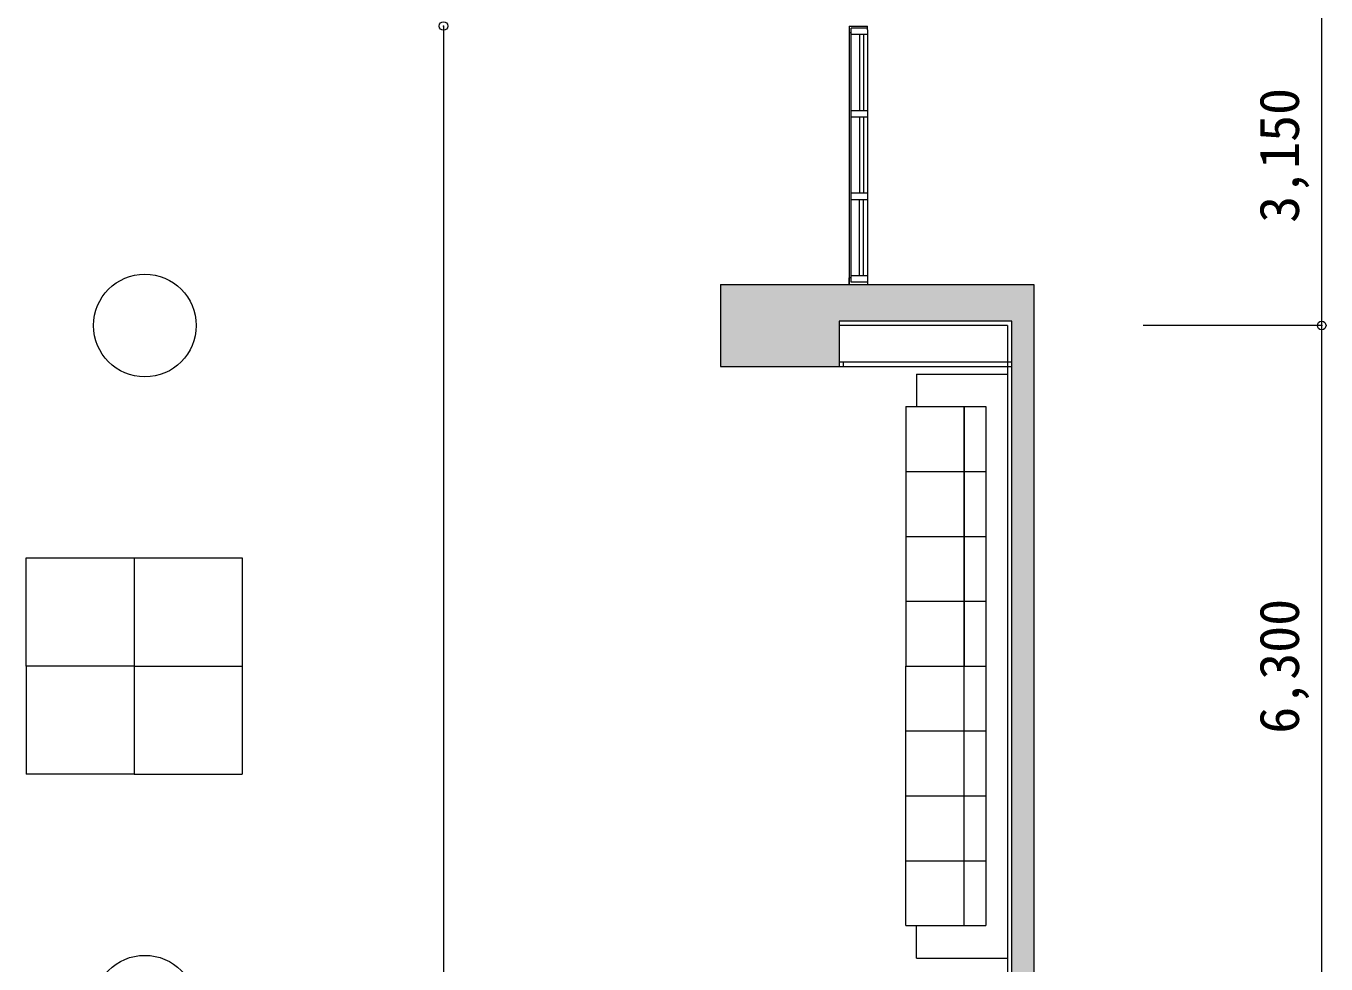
# Model space of a CAD drawing. Units: millimetres, scale not verified. Extents: x -41541 to 40812, y -111456 to -40681.
# Drawn here: x 28784 to 40812, y -63821 to -55146 of the extents above; entities that cross this region are included whole.
import ezdxf
from ezdxf.enums import TextEntityAlignment as Align

# ---------------------------------------------------------------- set-up
doc = ezdxf.new("R2010")
doc.units = ezdxf.units.MM
doc.header["$LTSCALE"] = 200
doc.header["$PDMODE"] = 32
doc.header["$PDSIZE"] = 80
doc.linetypes.add('DASHED1', pattern=[1.8, 1.2, -0.6])
for name, color, linetype, lineweight in [('0-1_躯体', 7, 'Continuous', 9), ('0-2_建具', 7, 'Continuous', 9), ('0-6_寸法', 4, 'Continuous', 5), ('0-8_備品', 2, 'DASHED1', 5)]:
    doc.layers.add(name, color=color, linetype=linetype, lineweight=lineweight)
doc.styles.add('ＭＳ ゴシック', font='')
doc.styles.get('ＭＳ ゴシック').set_extended_font_data('MS Gothic')

msp = doc.modelspace()

# ---------------------------------------------------------------- linework, layer by layer
at = {"layer": '0-1_躯体'}
for p, q in [((36400, -55146.2), (36400, -57536.2)), ((35208.9, -57536.2), (38108.9, -57536.2)), ((35208.9, -57536.2), (35208.9, -58296.2)), ((38108.9, -57536.2), (38108.9, -83496.2)), ((37903.9, -57876.2), (36308.9, -57876.2)), ((36308.9, -57876.2), (36308.9, -58296.2)), ((37863.9, -57916.2), (36308.9, -57916.2)), ((37863.9, -57916.2), (37863.9, -64216.2)), ((37903.9, -64256.2), (37903.9, -57876.2)), ((35208.9, -58296.2), (37903.9, -58296.2)), ((37903.9, -58256.2), (36308.9, -58256.2)), ((36348.9, -58296.2), (36348.9, -58256.2))]:
    msp.add_line(p, q, dxfattribs=at)
for centre in [(29883.9, -57916.2), (29883.9, -64216.2)]:
    msp.add_circle(centre, 475, dxfattribs=at)
at = {"layer": '0-1_躯体', "color": 9}
for points in [[(36308.9, -58296.2), (36308.9, -57536.2), (35208.9, -58296.2), (35208.9, -57536.2)], [(38108.9, -57536.2), (36308.9, -57536.2), (38108.9, -57876.2), (36308.9, -57876.2)], [(38108.9, -64568.7), (38108.9, -57876.2), (37903.9, -64568.7), (37903.9, -57876.2)]]:
    msp.add_solid(points, dxfattribs=at)
at = {"layer": '0-2_建具'}
for p, q in [((36400, -55146.3), (36400, -57516.2)), ((36400, -55146.3), (36570, -55146.3)), ((36400, -55206.2), (36420, -55206.2)), ((36570, -55166.2), (36420, -55166.2)), ((36420, -57516.2), (36420, -55166.2)), ((36570, -55181.5), (36570, -55146.3)), ((36570, -55181.5), (36570, -57536.1)), ((36570, -55226.2), (36420, -55226.2)), ((36495, -55226.2), (36495, -55929.9)), ((36532.5, -55226.2), (36532.5, -55929.9)), ((36570, -55929.9), (36420, -55929.9)), ((36570, -55989.9), (36420, -55989.9)), ((36495, -55989.9), (36495, -56693.2)), ((36532.5, -55989.9), (36532.5, -56693.2)), ((36570, -56693.2), (36420, -56693.2)), ((36570, -56753.2), (36420, -56753.2)), ((36495, -57456.2), (36495, -56753.2)), ((36532.5, -57456.2), (36532.5, -56753.2)), ((36400, -57536.1), (36400, -57476.1)), ((36420, -57476.1), (36400, -57476.1)), ((36570, -57456.2), (36420, -57456.2)), ((36400, -57536.1), (36570, -57536.1)), ((36570, -57516.2), (36420, -57516.2))]:
    msp.add_line(p, q, dxfattribs=at)
at = {"layer": '0-6_寸法'}
for p, q in [((40772, -57916.2), (40772, -54766.2)), ((32646.8, -55146.2), (32646.8, -85886.2)), ((40772, -57916.2), (39119.3, -57916.2)), ((40772, -64216.2), (40772, -57916.2))]:
    msp.add_line(p, q, dxfattribs=at)
for p in [(32646.8, -55146.2), (40772, -57916.2)]:
    msp.add_point(p, dxfattribs=at)
at = {"layer": '0-8_備品', "linetype": 'Continuous'}
for p, q in [((37023.9, -58366.2), (37863.9, -58366.2)), ((37023.9, -58366.2), (37023.9, -58666.2)), ((37863.9, -58366.2), (37863.9, -63766.2)), ((36923.9, -58666.2), (36923.9, -59266.2)), ((36923.9, -58666.2), (37463.9, -58666.2)), ((37023.9, -58666.2), (37663.9, -58666.2)), ((37463.9, -61941.7), (37463.9, -58666.2)), ((37463.9, -58666.2), (37463.9, -59266.2)), ((37663.9, -58666.2), (37663.9, -61941.7)), ((36923.9, -59266.2), (36923.9, -59866.2)), ((36923.9, -59266.2), (37463.9, -59266.2)), ((36923.9, -59266.2), (37663.9, -59266.2)), ((37463.9, -59266.2), (37463.9, -59866.2)), ((36923.9, -59866.2), (36923.9, -60466.2)), ((36923.9, -59866.2), (37663.9, -59866.2)), ((29783.9, -60066.2), (30783.9, -60066.2)), ((30783.9, -60066.2), (30783.9, -62066.2)), ((36923.9, -60466.2), (36923.9, -61066.2)), ((36923.9, -60466.2), (37663.9, -60466.2)), ((28783.9, -61066.2), (28783.9, -62066.2)), ((29783.9, -61066.2), (30783.9, -61066.2)), ((36923.9, -61666.2), (36923.9, -61066.2)), ((36923.9, -61066.2), (37663.9, -61066.2)), ((36923.9, -62266.2), (36923.9, -61666.2)), ((36923.9, -61666.2), (37663.9, -61666.2)), ((37663.9, -61941.7), (37663.9, -63466.2)), ((37863.9, -61905.5), (37863.9, -61941.7)), ((29783.9, -62066.2), (28783.9, -62066.2)), ((36923.9, -62866.2), (36923.9, -62266.2)), ((36923.9, -62266.2), (37463.9, -62266.2)), ((37463.9, -62866.2), (37463.9, -62266.2)), ((37463.9, -62266.2), (37663.9, -62266.2)), ((36923.9, -62866.2), (37463.9, -62866.2)), ((36923.9, -63466.2), (36923.9, -62866.2)), ((36923.9, -62866.2), (37463.9, -62866.2)), ((37463.9, -63466.2), (37463.9, -62866.2)), ((37463.9, -62866.2), (37663.9, -62866.2)), ((36923.9, -63466.2), (37463.9, -63466.2)), ((37023.9, -63766.2), (37863.9, -63766.2))]:
    msp.add_line(p, q, dxfattribs=at)
for points in [[(36923.9, -59866.2), (37463.9, -59866.2), (37463.9, -60466.2)], [(36923.9, -60466.2), (37463.9, -60466.2), (37463.9, -61066.2)], [(29783.9, -61066.2), (29783.9, -62066.2), (30783.9, -62066.2)], [(36923.9, -61666.2), (37463.9, -61666.2), (37463.9, -61066.2)], [(36923.9, -62266.2), (37463.9, -62266.2), (37463.9, -61666.2)], [(37023.9, -63766.2), (37023.9, -63466.2), (37663.9, -63466.2)]]:
    msp.add_lwpolyline(points, dxfattribs=at)
msp.add_lwpolyline([(28783.9, -60066.2), (29783.9, -60066.2), (29783.9, -61066.2), (28783.9, -61066.2)], close=True, dxfattribs=at)

# ---------------------------------------------------------------- texts
at = {"layer": '0-6_寸法', "style": 'ＭＳ ゴシック'}
for s, p in [('3,150', (40672, -56966.2)), ('6,300', (40672, -61691.2))]:
    msp.add_text(s, height=366.6, rotation=90, dxfattribs=at).set_placement(p, align=Align.BOTTOM_LEFT)

doc.saveas('drawing.dxf')
